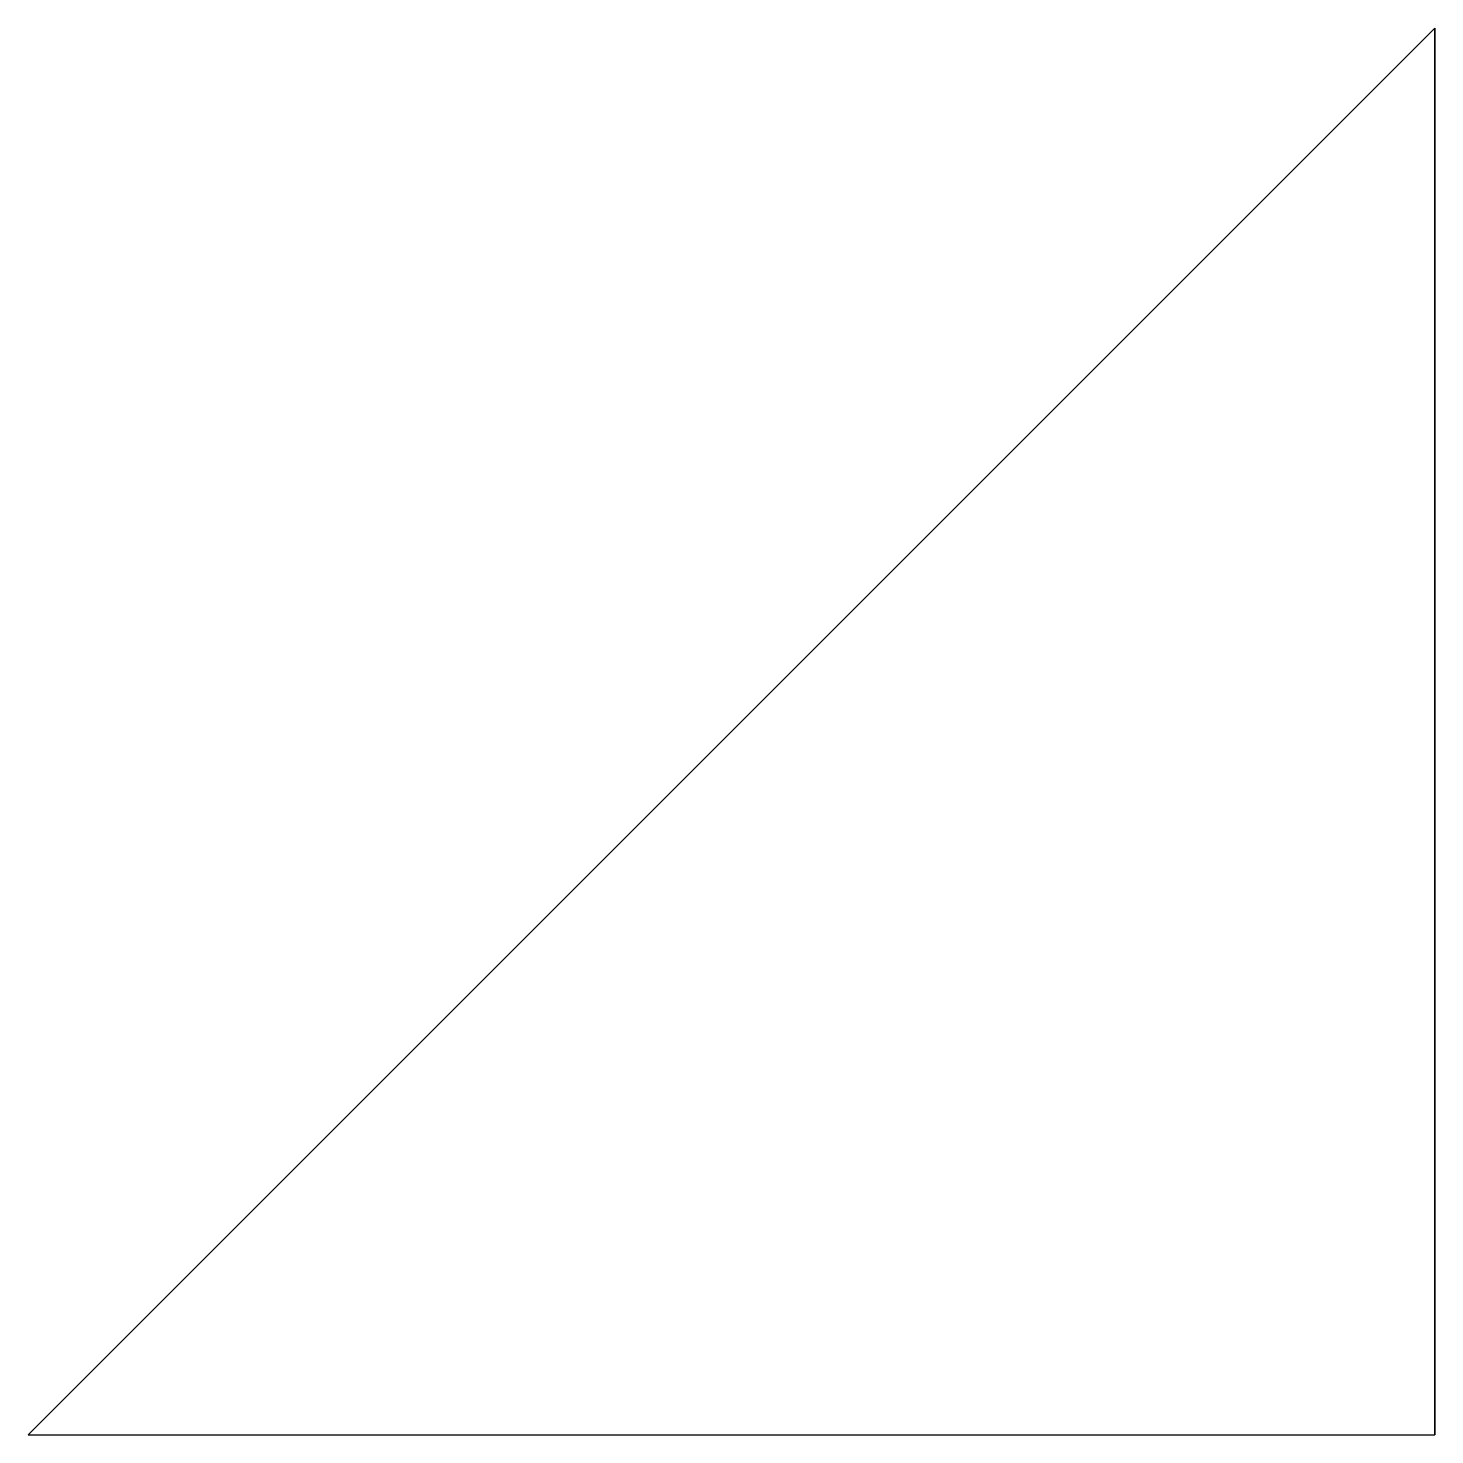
# Model space of a CAD drawing. Header units: millimetres. Extents: x -25 to 0, y 0 to 25.
import ezdxf

# ---------------------------------------------------------------- set-up
doc = ezdxf.new("R2010")
doc.units = ezdxf.units.MM
doc.layers.get('0').update_dxf_attribs({"linetype": 'CONTINUOUS'})

msp = doc.modelspace()

# ---------------------------------------------------------------- linework, layer by layer
for p, q in [((-25, 0), (0, 25)), ((0, 0), (0, 25)), ((0, 25), (0, 0)), ((-25, 0), (0, 0))]:
    msp.add_line(p, q)

doc.saveas('drawing.dxf')
